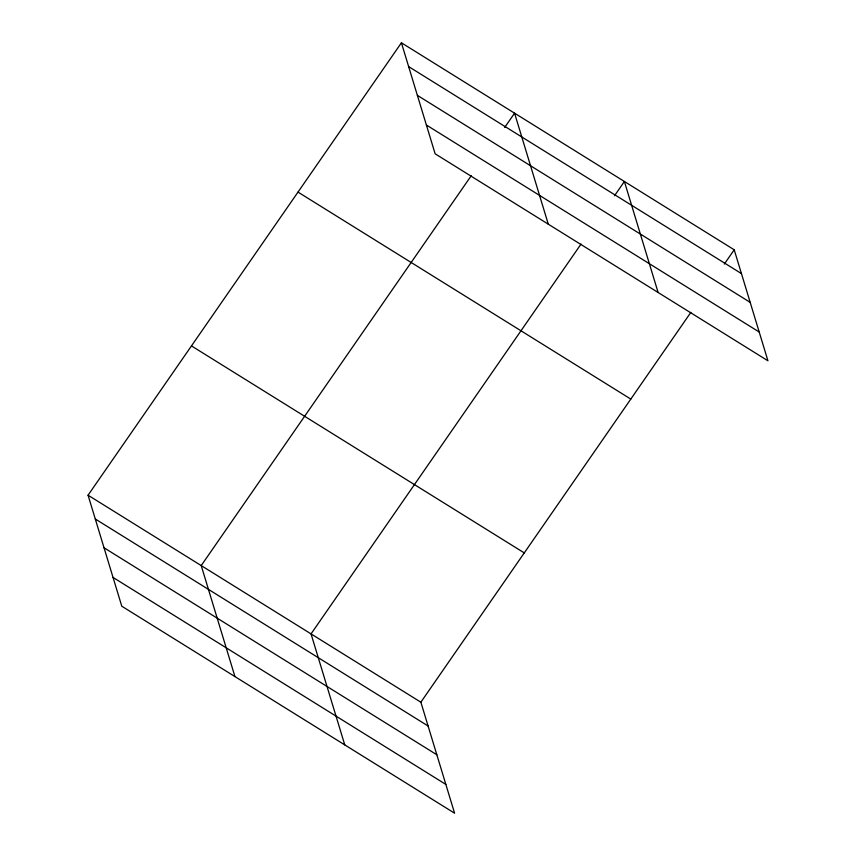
<?xml version="1.0" encoding="UTF-8"?>
<svg xmlns="http://www.w3.org/2000/svg" width="856" height="856" viewBox="0 0 856 856"><rect width="100%" height="100%" fill="white"/><g stroke="black" fill="none" stroke-linecap="round" stroke-linejoin="round"><path stroke-width="1.28" d="M88.061 495.207L420.863 702.198L454.59 813.2L121.787 606.208L88.061 495.207L401.411 42.8L734.213 249.792L767.939 360.793L435.137 153.802L401.411 42.8M471.228 175.748L201.214 565.581L234.94 676.582M504.676 127.448L514.563 113.174L548.289 224.176M581.053 244.056L311.038 633.889L344.765 744.891M614.501 195.756L624.388 181.483L658.114 292.485M420.863 702.198L690.867 312.365M724.326 264.065L734.213 249.792M408.644 66.597L741.435 273.578M417.386 95.369L750.188 302.361M426.395 125.019L759.186 332.01M298.006 192.097L630.808 399.089M191.466 345.91L524.268 552.901M95.294 519.004L428.096 725.995M104.036 547.776L436.838 754.767M113.046 577.436L445.848 784.417"/></g></svg>
